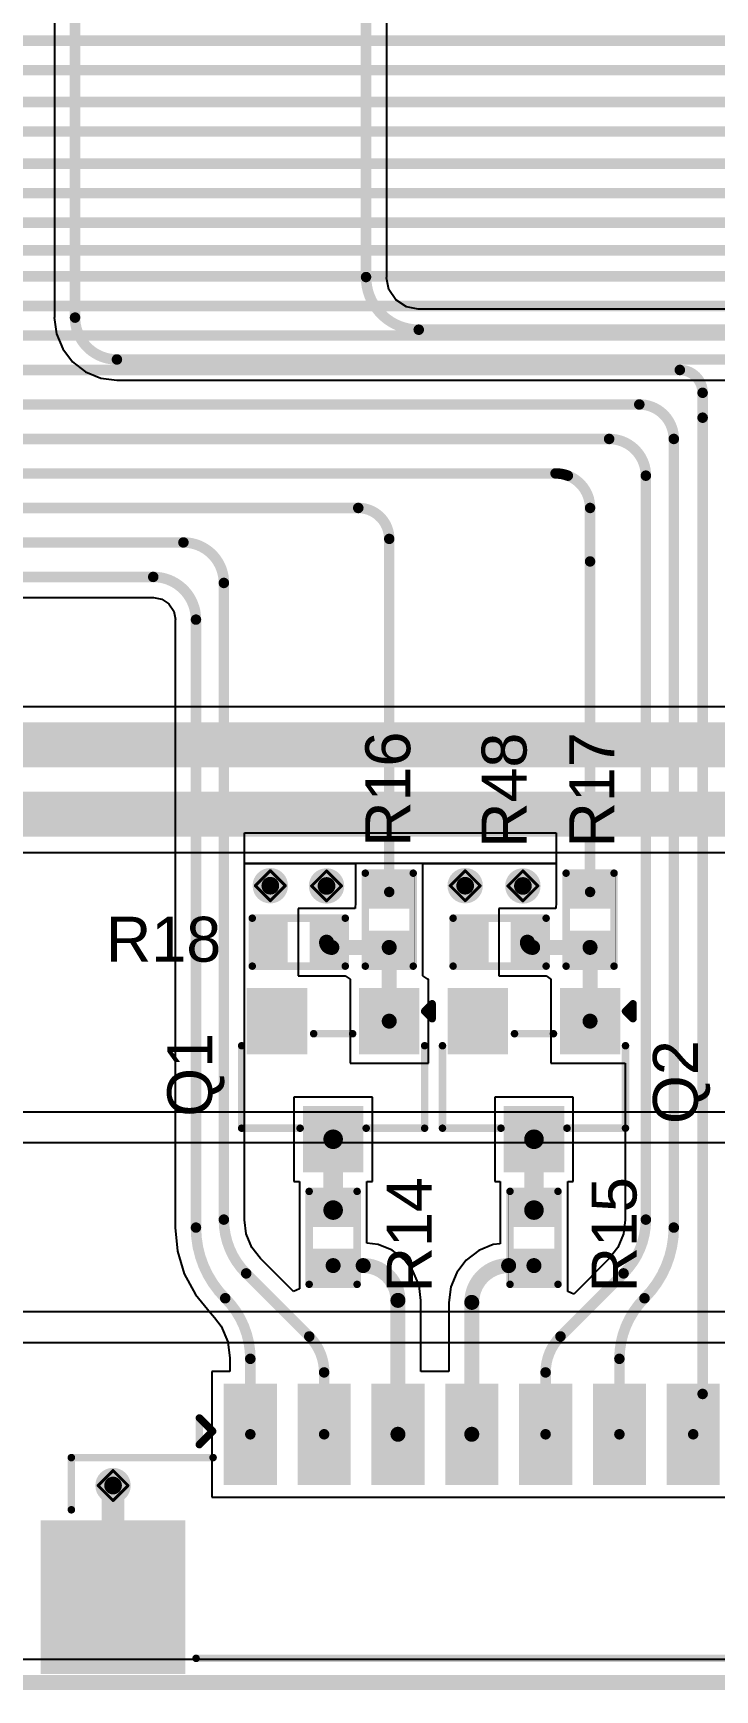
# Model space of a CAD drawing. Header units: inches. Extents: x -14 to 270, y -5 to 115.
# Drawn here: x 71.45 to 83, y -4.12 to 23.94 of the extents above; entities that cross this region are included whole.
import ezdxf

# ---------------------------------------------------------------- set-up
doc = ezdxf.new("R2010")
doc.units = ezdxf.units.IN
for name, color, linetype in [('Board Outline', 216, 'Continuous'), ('Bottom Layer', 5, 'Continuous'), ('Drill Drawing', 1, 'Continuous'), ('Top Layer', 1, 'Continuous'), ('Top Overlay', 2, 'Continuous'), ('Top Paste', 8, 'Continuous'), ('Top Solder', 216, 'Continuous'), ('Via Holes', 16, 'Continuous')]:
    doc.layers.add(name, color=color, linetype=linetype)
doc.styles.add('Arial', font='', dxfattribs={"height": 0.2})
doc.styles.get('Arial').set_extended_font_data('Arial')

# ---------------------------------------------------------------- blocks, each defined once
blk = doc.blocks.new('R___0402_14')
at = {"layer": 'Top Layer'}
for points in [[(-0.699, -0.318), (-0.699, 0.318), (-0.241, 0.318), (-0.241, -0.318)], [(0.241, -0.318), (0.241, 0.318), (0.699, 0.318), (0.699, -0.318)]]:
    blk.add_hatch(color=1, dxfattribs=at).paths.add_polyline_path(points)
at = {"layer": 'Top Paste'}
for points in [[(-0.699, -0.318), (-0.699, 0.318), (-0.241, 0.318), (-0.241, -0.318)], [(0.241, -0.318), (0.241, 0.318), (0.699, 0.318), (0.699, -0.318)]]:
    blk.add_hatch(color=8, dxfattribs=at).paths.add_polyline_path(points)
at = {"layer": 'Top Solder'}
for points in [[(-0.754, -0.373), (-0.754, 0.373), (-0.186, 0.373), (-0.186, -0.373)], [(0.186, -0.373), (0.186, 0.373), (0.754, 0.373), (0.754, -0.373)]]:
    blk.add_hatch(color=216, dxfattribs=at).paths.add_polyline_path(points)
at = {"layer": 'Top Overlay'}
for points, const_width in [([(-0.787, 0.406), (0.787, 0.406)], 0.127), ([(-0.787, -0.406), (-0.787, 0.406)], 0.127), ([(0.787, -0.406), (0.787, 0.406)], 0.127), ([(-0.787, -0.406), (0.787, -0.406)], 0.127), ([(-0.813, -0.432), (0.813, -0.432)], 0.00323)]:
    blk.add_lwpolyline(points, dxfattribs=dict(at, const_width=const_width))
for points, const_width in [([(-0.819, 0.406, 1), (-0.756, 0.406, 1)], 0.0635), ([(-0.819, 0.406, 1), (-0.756, 0.406, 1)], 0.0635), ([(0.756, 0.406, 1), (0.819, 0.406, 1)], 0.0635), ([(0.756, 0.406, 1), (0.819, 0.406, 1)], 0.0635), ([(-0.819, -0.406, 1), (-0.756, -0.406, 1)], 0.0635), ([(-0.819, -0.406, 1), (-0.756, -0.406, 1)], 0.0635), ([(-0.814, -0.432, 1), (-0.812, -0.432, 1)], 0.00161), ([(0.756, -0.406, 1), (0.819, -0.406, 1)], 0.0635), ([(0.756, -0.406, 1), (0.819, -0.406, 1)], 0.0635), ([(0.812, -0.432, 1), (0.814, -0.432, 1)], 0.00161)]:
    blk.add_lwpolyline(points, format="xyb", close=True, dxfattribs=dict(at, const_width=const_width))
blk = doc.blocks.new('R___0402_69')
at = {"layer": 'Top Layer'}
for points in [[(-0.699, -0.318), (-0.699, 0.318), (-0.241, 0.318), (-0.241, -0.318)], [(0.241, -0.318), (0.241, 0.318), (0.699, 0.318), (0.699, -0.318)]]:
    blk.add_hatch(color=1, dxfattribs=at).paths.add_polyline_path(points)
at = {"layer": 'Top Paste'}
for points in [[(-0.699, -0.318), (-0.699, 0.318), (-0.241, 0.318), (-0.241, -0.318)], [(0.241, -0.318), (0.241, 0.318), (0.699, 0.318), (0.699, -0.318)]]:
    blk.add_hatch(color=8, dxfattribs=at).paths.add_polyline_path(points)
at = {"layer": 'Top Solder'}
for points in [[(-0.754, -0.373), (-0.754, 0.373), (-0.186, 0.373), (-0.186, -0.373)], [(0.186, -0.373), (0.186, 0.373), (0.754, 0.373), (0.754, -0.373)]]:
    blk.add_hatch(color=216, dxfattribs=at).paths.add_polyline_path(points)
at = {"layer": 'Top Overlay'}
for points, const_width in [([(-0.787, 0.406), (0.787, 0.406)], 0.127), ([(-0.787, -0.406), (-0.787, 0.406)], 0.127), ([(0.787, -0.406), (0.787, 0.406)], 0.127), ([(-0.787, -0.406), (0.787, -0.406)], 0.127), ([(-0.813, -0.432), (0.813, -0.432)], 0.00323)]:
    blk.add_lwpolyline(points, dxfattribs=dict(at, const_width=const_width))
for points, const_width in [([(-0.819, 0.406, 1), (-0.756, 0.406, 1)], 0.0635), ([(-0.819, 0.406, 1), (-0.756, 0.406, 1)], 0.0635), ([(0.756, 0.406, 1), (0.819, 0.406, 1)], 0.0635), ([(0.756, 0.406, 1), (0.819, 0.406, 1)], 0.0635), ([(-0.819, -0.406, 1), (-0.756, -0.406, 1)], 0.0635), ([(-0.819, -0.406, 1), (-0.756, -0.406, 1)], 0.0635), ([(-0.814, -0.432, 1), (-0.812, -0.432, 1)], 0.00161), ([(0.756, -0.406, 1), (0.819, -0.406, 1)], 0.0635), ([(0.756, -0.406, 1), (0.819, -0.406, 1)], 0.0635), ([(0.812, -0.432, 1), (0.814, -0.432, 1)], 0.00161)]:
    blk.add_lwpolyline(points, format="xyb", close=True, dxfattribs=dict(at, const_width=const_width))
blk = doc.blocks.new('R___0402_70')
at = {"layer": 'Top Layer'}
for points in [[(-0.698, -0.318), (-0.698, 0.318), (-0.241, 0.318), (-0.241, -0.318)], [(0.241, -0.318), (0.241, 0.318), (0.699, 0.318), (0.699, -0.318)]]:
    blk.add_hatch(color=1, dxfattribs=at).paths.add_polyline_path(points)
at = {"layer": 'Top Paste'}
for points in [[(-0.698, -0.318), (-0.698, 0.318), (-0.241, 0.318), (-0.241, -0.318)], [(0.241, -0.318), (0.241, 0.318), (0.699, 0.318), (0.699, -0.318)]]:
    blk.add_hatch(color=8, dxfattribs=at).paths.add_polyline_path(points)
at = {"layer": 'Top Solder'}
for points in [[(-0.753, -0.373), (-0.753, 0.373), (-0.186, 0.373), (-0.186, -0.373)], [(0.186, -0.373), (0.186, 0.373), (0.754, 0.373), (0.754, -0.373)]]:
    blk.add_hatch(color=216, dxfattribs=at).paths.add_polyline_path(points)
at = {"layer": 'Top Overlay'}
for points, const_width in [([(0.787, 0.406), (-0.787, 0.406)], 0.127), ([(-0.787, 0.406), (-0.787, -0.406)], 0.127), ([(0.787, 0.406), (0.787, -0.406)], 0.127), ([(-0.787, -0.406), (0.787, -0.406)], 0.127), ([(-0.813, -0.432), (0.813, -0.432)], 0.00323)]:
    blk.add_lwpolyline(points, dxfattribs=dict(at, const_width=const_width))
for points, const_width in [([(-0.819, 0.406, 1), (-0.756, 0.406, 1)], 0.0635), ([(-0.819, 0.406, 1), (-0.756, 0.406, 1)], 0.0635), ([(0.756, 0.406, 1), (0.819, 0.406, 1)], 0.0635), ([(0.756, 0.406, 1), (0.819, 0.406, 1)], 0.0635), ([(-0.819, -0.406, 1), (-0.756, -0.406, 1)], 0.0635), ([(-0.819, -0.406, 1), (-0.756, -0.406, 1)], 0.0635), ([(-0.814, -0.432, 1), (-0.812, -0.432, 1)], 0.00161), ([(0.756, -0.406, 1), (0.819, -0.406, 1)], 0.0635), ([(0.756, -0.406, 1), (0.819, -0.406, 1)], 0.0635), ([(0.812, -0.432, 1), (0.814, -0.432, 1)], 0.00161)]:
    blk.add_lwpolyline(points, format="xyb", close=True, dxfattribs=dict(at, const_width=const_width))
blk = doc.blocks.new('R___0402_71')
at = {"layer": 'Top Layer'}
for points in [[(-0.699, -0.318), (-0.699, 0.318), (-0.241, 0.318), (-0.241, -0.318)], [(0.241, -0.318), (0.241, 0.318), (0.699, 0.318), (0.699, -0.318)]]:
    blk.add_hatch(color=1, dxfattribs=at).paths.add_polyline_path(points)
at = {"layer": 'Top Paste'}
for points in [[(-0.699, -0.318), (-0.699, 0.318), (-0.241, 0.318), (-0.241, -0.318)], [(0.241, -0.318), (0.241, 0.318), (0.699, 0.318), (0.699, -0.318)]]:
    blk.add_hatch(color=8, dxfattribs=at).paths.add_polyline_path(points)
at = {"layer": 'Top Solder'}
for points in [[(-0.754, -0.373), (-0.754, 0.373), (-0.186, 0.373), (-0.186, -0.373)], [(0.186, -0.373), (0.186, 0.373), (0.754, 0.373), (0.754, -0.373)]]:
    blk.add_hatch(color=216, dxfattribs=at).paths.add_polyline_path(points)
at = {"layer": 'Top Overlay'}
for points, const_width in [([(-0.787, 0.406), (0.787, 0.406)], 0.127), ([(-0.787, 0.406), (-0.787, -0.406)], 0.127), ([(0.787, 0.406), (0.787, -0.406)], 0.127), ([(0.787, -0.406), (-0.787, -0.406)], 0.127), ([(-0.813, -0.432), (0.813, -0.432)], 0.00323)]:
    blk.add_lwpolyline(points, dxfattribs=dict(at, const_width=const_width))
for points, const_width in [([(-0.819, 0.406, 1), (-0.756, 0.406, 1)], 0.0635), ([(-0.819, 0.406, 1), (-0.756, 0.406, 1)], 0.0635), ([(0.756, 0.406, 1), (0.819, 0.406, 1)], 0.0635), ([(0.756, 0.406, 1), (0.819, 0.406, 1)], 0.0635), ([(-0.819, -0.406, 1), (-0.756, -0.406, 1)], 0.0635), ([(-0.819, -0.406, 1), (-0.756, -0.406, 1)], 0.0635), ([(-0.814, -0.432, 1), (-0.812, -0.432, 1)], 0.00161), ([(0.756, -0.406, 1), (0.819, -0.406, 1)], 0.0635), ([(0.756, -0.406, 1), (0.819, -0.406, 1)], 0.0635), ([(0.812, -0.432, 1), (0.814, -0.432, 1)], 0.00161)]:
    blk.add_lwpolyline(points, format="xyb", close=True, dxfattribs=dict(at, const_width=const_width))
blk = doc.blocks.new('R___0402_72')
at = {"layer": 'Top Layer'}
for points in [[(-0.699, -0.318), (-0.699, 0.317), (-0.241, 0.317), (-0.241, -0.318)], [(0.241, -0.318), (0.241, 0.317), (0.699, 0.317), (0.699, -0.318)]]:
    blk.add_hatch(color=1, dxfattribs=at).paths.add_polyline_path(points)
at = {"layer": 'Top Paste'}
for points in [[(-0.699, -0.318), (-0.699, 0.317), (-0.241, 0.317), (-0.241, -0.318)], [(0.241, -0.318), (0.241, 0.317), (0.699, 0.317), (0.699, -0.318)]]:
    blk.add_hatch(color=8, dxfattribs=at).paths.add_polyline_path(points)
at = {"layer": 'Top Solder'}
for points in [[(-0.754, -0.373), (-0.754, 0.373), (-0.186, 0.373), (-0.186, -0.373)], [(0.186, -0.373), (0.186, 0.373), (0.754, 0.373), (0.754, -0.373)]]:
    blk.add_hatch(color=216, dxfattribs=at).paths.add_polyline_path(points)
at = {"layer": 'Top Overlay'}
for points, const_width in [([(0.787, 0.406), (-0.787, 0.406)], 0.127), ([(-0.787, -0.406), (-0.787, 0.406)], 0.127), ([(0.787, -0.406), (0.787, 0.406)], 0.127), ([(0.787, -0.406), (-0.787, -0.406)], 0.127), ([(0.813, -0.432), (-0.813, -0.432)], 0.00323)]:
    blk.add_lwpolyline(points, dxfattribs=dict(at, const_width=const_width))
for points, const_width in [([(-0.819, 0.406, 1), (-0.756, 0.406, 1)], 0.0635), ([(-0.819, 0.406, 1), (-0.756, 0.406, 1)], 0.0635), ([(0.756, 0.406, 1), (0.819, 0.406, 1)], 0.0635), ([(0.756, 0.406, 1), (0.819, 0.406, 1)], 0.0635), ([(-0.819, -0.406, 1), (-0.756, -0.406, 1)], 0.0635), ([(-0.819, -0.406, 1), (-0.756, -0.406, 1)], 0.0635), ([(-0.814, -0.432, 1), (-0.812, -0.432, 1)], 0.00161), ([(0.756, -0.406, 1), (0.819, -0.406, 1)], 0.0635), ([(0.756, -0.406, 1), (0.819, -0.406, 1)], 0.0635), ([(0.812, -0.432, 1), (0.814, -0.432, 1)], 0.00161)]:
    blk.add_lwpolyline(points, format="xyb", close=True, dxfattribs=dict(at, const_width=const_width))
blk = doc.blocks.new('R___0402_73')
at = {"layer": 'Top Layer'}
for points in [[(-0.699, -0.318), (-0.699, 0.317), (-0.241, 0.317), (-0.241, -0.318)], [(0.241, -0.318), (0.241, 0.317), (0.699, 0.317), (0.699, -0.318)]]:
    blk.add_hatch(color=1, dxfattribs=at).paths.add_polyline_path(points)
at = {"layer": 'Top Paste'}
for points in [[(-0.699, -0.318), (-0.699, 0.317), (-0.241, 0.317), (-0.241, -0.318)], [(0.241, -0.318), (0.241, 0.317), (0.699, 0.317), (0.699, -0.318)]]:
    blk.add_hatch(color=8, dxfattribs=at).paths.add_polyline_path(points)
at = {"layer": 'Top Solder'}
for points in [[(-0.754, -0.373), (-0.754, 0.373), (-0.186, 0.373), (-0.186, -0.373)], [(0.186, -0.373), (0.186, 0.373), (0.754, 0.373), (0.754, -0.373)]]:
    blk.add_hatch(color=216, dxfattribs=at).paths.add_polyline_path(points)
at = {"layer": 'Top Overlay'}
for points, const_width in [([(0.787, 0.406), (-0.787, 0.406)], 0.127), ([(-0.787, -0.406), (-0.787, 0.406)], 0.127), ([(0.787, -0.406), (0.787, 0.406)], 0.127), ([(0.787, -0.406), (-0.787, -0.406)], 0.127), ([(0.813, -0.432), (-0.813, -0.432)], 0.00323)]:
    blk.add_lwpolyline(points, dxfattribs=dict(at, const_width=const_width))
for points, const_width in [([(-0.819, 0.406, 1), (-0.756, 0.406, 1)], 0.0635), ([(-0.819, 0.406, 1), (-0.756, 0.406, 1)], 0.0635), ([(0.756, 0.406, 1), (0.819, 0.406, 1)], 0.0635), ([(0.756, 0.406, 1), (0.819, 0.406, 1)], 0.0635), ([(-0.819, -0.406, 1), (-0.756, -0.406, 1)], 0.0635), ([(-0.819, -0.406, 1), (-0.756, -0.406, 1)], 0.0635), ([(-0.814, -0.432, 1), (-0.812, -0.432, 1)], 0.00161), ([(0.756, -0.406, 1), (0.819, -0.406, 1)], 0.0635), ([(0.756, -0.406, 1), (0.819, -0.406, 1)], 0.0635), ([(0.812, -0.432, 1), (0.814, -0.432, 1)], 0.00161)]:
    blk.add_lwpolyline(points, format="xyb", close=True, dxfattribs=dict(at, const_width=const_width))
blk = doc.blocks.new('SOT_23_89')
at = {"layer": 'Top Layer'}
for points in [[(-0.41, 1.46), (0.41, 1.46), (0.41, 0.54), (-0.41, 0.54)], [(-1.36, -0.54), (-0.54, -0.54), (-0.54, -1.46), (-1.36, -1.46)], [(0.54, -0.54), (1.36, -0.54), (1.36, -1.46), (0.54, -1.46)]]:
    blk.add_hatch(color=1, dxfattribs=at).paths.add_polyline_path(points)
at = {"layer": 'Top Paste'}
for points in [[(-0.41, 1.46), (0.41, 1.46), (0.41, 0.54), (-0.41, 0.54)], [(-1.36, -0.54), (-0.54, -0.54), (-0.54, -1.46), (-1.36, -1.46)], [(0.54, -0.54), (1.36, -0.54), (1.36, -1.46), (0.54, -1.46)]]:
    blk.add_hatch(color=8, dxfattribs=at).paths.add_polyline_path(points)
at = {"layer": 'Top Solder'}
for points in [[(-0.512, 1.562), (0.512, 1.562), (0.512, 0.438), (-0.512, 0.438)], [(-1.462, -0.438), (-0.438, -0.438), (-0.438, -1.562), (-1.462, -1.562)], [(0.438, -0.438), (1.462, -0.438), (1.462, -1.562), (0.438, -1.562)]]:
    blk.add_hatch(color=216, dxfattribs=at).paths.add_polyline_path(points)
at = {"layer": 'Top Overlay', "const_width": 0.127}
for points in [[(-1.549, -0.584), (-1.549, 0.813)], [(-0.559, 0.813), (-1.549, 0.813)], [(1.549, 0.813), (0.559, 0.813)], [(1.549, 0.813), (1.549, -0.584)], [(0.33, -0.787), (-0.33, -0.787)], [(-1.549, -1.168), (-1.676, -1.041)], [(-1.676, -1.041), (-1.676, -1.295)], [(-1.549, -1.168), (-1.676, -1.295)]]:
    blk.add_lwpolyline(points, dxfattribs=at)
at = {"layer": 'Top Overlay', "const_width": 0.0635}
for points in [[(-1.581, 0.813, 1), (-1.518, 0.813, 1)], [(-1.581, 0.813, 1), (-1.518, 0.813, 1)], [(-0.591, 0.813, 1), (-0.527, 0.813, 1)], [(0.527, 0.813, 1), (0.591, 0.813, 1)], [(1.518, 0.813, 1), (1.581, 0.813, 1)], [(1.518, 0.813, 1), (1.581, 0.813, 1)], [(-1.581, -0.584, 1), (-1.518, -0.584, 1)], [(1.518, -0.584, 1), (1.581, -0.584, 1)], [(-0.362, -0.787, 1), (-0.298, -0.787, 1)], [(0.298, -0.787, 1), (0.362, -0.787, 1)], [(-1.708, -1.041, 1), (-1.645, -1.041, 1)], [(-1.708, -1.041, 1), (-1.645, -1.041, 1)], [(-1.581, -1.168, 1), (-1.518, -1.168, 1)], [(-1.581, -1.168, 1), (-1.518, -1.168, 1)], [(-1.708, -1.295, 1), (-1.645, -1.295, 1)], [(-1.708, -1.295, 1), (-1.645, -1.295, 1)]]:
    blk.add_lwpolyline(points, format="xyb", close=True, dxfattribs=at)
blk = doc.blocks.new('____23_90')
at = {"layer": 'Top Layer'}
for points in [[(-0.41, 1.46), (0.41, 1.46), (0.41, 0.54), (-0.41, 0.54)], [(-1.36, -0.54), (-0.54, -0.54), (-0.54, -1.46), (-1.36, -1.46)], [(0.54, -0.54), (1.36, -0.54), (1.36, -1.46), (0.54, -1.46)]]:
    blk.add_hatch(color=1, dxfattribs=at).paths.add_polyline_path(points)
at = {"layer": 'Top Paste'}
for points in [[(-0.41, 1.46), (0.41, 1.46), (0.41, 0.54), (-0.41, 0.54)], [(-1.36, -0.54), (-0.54, -0.54), (-0.54, -1.46), (-1.36, -1.46)], [(0.54, -0.54), (1.36, -0.54), (1.36, -1.46), (0.54, -1.46)]]:
    blk.add_hatch(color=8, dxfattribs=at).paths.add_polyline_path(points)
at = {"layer": 'Top Solder'}
for points in [[(-0.512, 1.562), (0.512, 1.562), (0.512, 0.438), (-0.512, 0.438)], [(-1.462, -0.438), (-0.438, -0.438), (-0.438, -1.562), (-1.462, -1.562)], [(0.438, -0.438), (1.462, -0.438), (1.462, -1.562), (0.438, -1.562)]]:
    blk.add_hatch(color=216, dxfattribs=at).paths.add_polyline_path(points)
at = {"layer": 'Top Overlay', "const_width": 0.127}
for points in [[(-0.559, 0.813), (-1.549, 0.813)], [(-1.549, -0.584), (-1.549, 0.813)], [(1.549, 0.813), (0.559, 0.813)], [(1.549, 0.813), (1.549, -0.584)], [(0.33, -0.787), (-0.33, -0.787)], [(-1.676, -1.041), (-1.676, -1.295)], [(-1.549, -1.168), (-1.676, -1.041)], [(-1.549, -1.168), (-1.676, -1.295)]]:
    blk.add_lwpolyline(points, dxfattribs=at)
at = {"layer": 'Top Overlay', "const_width": 0.0635}
for points in [[(-1.581, 0.813, 1), (-1.518, 0.813, 1)], [(-1.581, 0.813, 1), (-1.518, 0.813, 1)], [(-0.591, 0.813, 1), (-0.527, 0.813, 1)], [(0.527, 0.813, 1), (0.591, 0.813, 1)], [(1.518, 0.813, 1), (1.581, 0.813, 1)], [(1.518, 0.813, 1), (1.581, 0.813, 1)], [(-1.581, -0.584, 1), (-1.518, -0.584, 1)], [(1.518, -0.584, 1), (1.581, -0.584, 1)], [(-0.362, -0.787, 1), (-0.298, -0.787, 1)], [(0.298, -0.787, 1), (0.362, -0.787, 1)], [(-1.708, -1.041, 1), (-1.645, -1.041, 1)], [(-1.708, -1.041, 1), (-1.645, -1.041, 1)], [(-1.581, -1.168, 1), (-1.518, -1.168, 1)], [(-1.581, -1.168, 1), (-1.518, -1.168, 1)], [(-1.708, -1.295, 1), (-1.645, -1.295, 1)], [(-1.708, -1.295, 1), (-1.645, -1.295, 1)]]:
    blk.add_lwpolyline(points, format="xyb", close=True, dxfattribs=at)
blk = doc.blocks.new('HC_1_25_12PLT_97')
at = {"layer": 'Top Layer'}
for points in [[(-7.275, 2.19), (-6.475, 2.19), (-6.475, 0.57), (-7.275, 0.57)], [(-6.025, 2.19), (-5.225, 2.19), (-5.225, 0.57), (-6.025, 0.57)], [(-4.775, 2.19), (-3.975, 2.19), (-3.975, 0.57), (-4.775, 0.57)], [(-3.525, 2.19), (-2.725, 2.19), (-2.725, 0.57), (-3.525, 0.57)], [(-2.275, 2.19), (-1.475, 2.19), (-1.475, 0.57), (-2.275, 0.57)], [(-1.025, 2.19), (-0.225, 2.19), (-0.225, 0.57), (-1.025, 0.57)], [(0.225, 2.19), (1.025, 2.19), (1.025, 0.57), (0.225, 0.57)], [(1.475, 2.19), (2.275, 2.19), (2.275, 0.57), (1.475, 0.57)], [(2.725, 2.19), (3.525, 2.19), (3.525, 0.57), (2.725, 0.57)], [(3.975, 0.57), (3.975, 2.19), (4.775, 2.19), (4.775, 0.57)], [(5.225, 0.57), (5.225, 2.19), (6.025, 2.19), (6.025, 0.57)], [(6.475, 0.57), (6.475, 2.19), (7.275, 2.19), (7.275, 0.57)], [(-10.375, -0.13), (-8.025, -0.13), (-8.025, -2.63), (-10.375, -2.63)], [(8.025, -0.13), (10.375, -0.13), (10.375, -2.63), (8.025, -2.63)]]:
    blk.add_hatch(color=1, dxfattribs=at).paths.add_polyline_path(points)
at = {"layer": 'Top Paste'}
for points in [[(-7.275, 2.19), (-6.475, 2.19), (-6.475, 0.57), (-7.275, 0.57)], [(-6.025, 2.19), (-5.225, 2.19), (-5.225, 0.57), (-6.025, 0.57)], [(-4.775, 2.19), (-3.975, 2.19), (-3.975, 0.57), (-4.775, 0.57)], [(-3.525, 2.19), (-2.725, 2.19), (-2.725, 0.57), (-3.525, 0.57)], [(-2.275, 2.19), (-1.475, 2.19), (-1.475, 0.57), (-2.275, 0.57)], [(-1.025, 2.19), (-0.225, 2.19), (-0.225, 0.57), (-1.025, 0.57)], [(0.225, 2.19), (1.025, 2.19), (1.025, 0.57), (0.225, 0.57)], [(1.475, 2.19), (2.275, 2.19), (2.275, 0.57), (1.475, 0.57)], [(2.725, 2.19), (3.525, 2.19), (3.525, 0.57), (2.725, 0.57)], [(3.975, 0.57), (3.975, 2.19), (4.775, 2.19), (4.775, 0.57)], [(5.225, 0.57), (5.225, 2.19), (6.025, 2.19), (6.025, 0.57)], [(6.475, 0.57), (6.475, 2.19), (7.275, 2.19), (7.275, 0.57)], [(-10.375, -0.13), (-8.025, -0.13), (-8.025, -2.63), (-10.375, -2.63)], [(8.025, -0.13), (10.375, -0.13), (10.375, -2.63), (8.025, -2.63)]]:
    blk.add_hatch(color=8, dxfattribs=at).paths.add_polyline_path(points)
at = {"layer": 'Top Solder'}
for points in [[(-7.325, 2.24), (-6.425, 2.24), (-6.425, 0.52), (-7.325, 0.52)], [(-6.075, 2.24), (-5.175, 2.24), (-5.175, 0.52), (-6.075, 0.52)], [(-4.825, 2.24), (-3.925, 2.24), (-3.925, 0.52), (-4.825, 0.52)], [(-3.575, 2.24), (-2.675, 2.24), (-2.675, 0.52), (-3.575, 0.52)], [(-2.325, 2.24), (-1.425, 2.24), (-1.425, 0.52), (-2.325, 0.52)], [(-1.075, 2.24), (-0.175, 2.24), (-0.175, 0.52), (-1.075, 0.52)], [(0.175, 2.24), (1.075, 2.24), (1.075, 0.52), (0.175, 0.52)], [(1.425, 2.24), (2.325, 2.24), (2.325, 0.52), (1.425, 0.52)], [(2.675, 2.24), (3.575, 2.24), (3.575, 0.52), (2.675, 0.52)], [(3.925, 0.52), (3.925, 2.24), (4.825, 2.24), (4.825, 0.52)], [(5.175, 0.52), (5.175, 2.24), (6.075, 2.24), (6.075, 0.52)], [(6.425, 0.52), (6.425, 2.24), (7.325, 2.24), (7.325, 0.52)], [(-10.425, -0.08), (-7.975, -0.08), (-7.975, -2.68), (-10.425, -2.68)], [(7.975, -0.08), (10.425, -0.08), (10.425, -2.68), (7.975, -2.68)]]:
    blk.add_hatch(color=216, dxfattribs=at).paths.add_polyline_path(points)
at = {"layer": 'Top Overlay', "const_width": 0.127}
for points in [[(-7.739, 1.205), (-7.739, 1.657)], [(-7.739, 1.657), (-7.513, 1.431)], [(-7.739, 1.205), (-7.513, 1.431)], [(-9.906, 0.985), (-9.906, 0.101)], [(-9.906, 0.985), (-7.506, 0.985)], [(7.506, 0.985), (9.906, 0.985)], [(9.906, 0.101), (9.906, 0.985)], [(-7.794, -2.415), (7.794, -2.415)]]:
    blk.add_lwpolyline(points, dxfattribs=at)
at = {"layer": 'Top Overlay', "const_width": 0.0635}
for points in [[(-7.77, 1.657, 1), (-7.707, 1.657, 1)], [(-7.77, 1.657, 1), (-7.707, 1.657, 1)], [(-7.544, 1.431, 1), (-7.481, 1.431, 1)], [(-7.544, 1.431, 1), (-7.481, 1.431, 1)], [(-7.77, 1.205, 1), (-7.707, 1.205, 1)], [(-7.77, 1.205, 1), (-7.707, 1.205, 1)], [(-9.938, 0.985, 1), (-9.874, 0.985, 1)], [(-9.938, 0.985, 1), (-9.874, 0.985, 1)], [(-7.538, 0.985, 1), (-7.474, 0.985, 1)], [(7.474, 0.985, 1), (7.538, 0.985, 1)], [(9.874, 0.985, 1), (9.938, 0.985, 1)], [(9.874, 0.985, 1), (9.938, 0.985, 1)], [(-9.938, 0.101, 1), (-9.874, 0.101, 1)], [(9.874, 0.101, 1), (9.938, 0.101, 1)], [(-7.826, -2.415, 1), (-7.762, -2.415, 1)], [(7.762, -2.415, 1), (7.826, -2.415, 1)]]:
    blk.add_lwpolyline(points, format="xyb", close=True, dxfattribs=at)

msp = doc.modelspace()

# ---------------------------------------------------------------- hatches: boundary and pattern name
at = {"layer": 'Bottom Layer'}
h = msp.add_hatch(color=5, dxfattribs=at)
edge = h.paths.add_edge_path()
edge.add_arc((75.468, 9.502), 0.3, 0, 360)
h = msp.add_hatch(color=5, dxfattribs=at)
edge = h.paths.add_edge_path()
edge.add_arc((76.42, 9.498), 0.3, 0, 360)
h = msp.add_hatch(color=5, dxfattribs=at)
edge = h.paths.add_edge_path()
edge.add_arc((78.768, 9.502), 0.3, 0, 360)
h = msp.add_hatch(color=5, dxfattribs=at)
edge = h.paths.add_edge_path()
edge.add_arc((79.745, 9.498), 0.3, 0, 360)
h = msp.add_hatch(color=5, dxfattribs=at)
edge = h.paths.add_edge_path()
edge.add_arc((72.805, -0.657), 0.3, 0, 360)
at = {"layer": 'Top Layer'}
h = msp.add_hatch(color=1, dxfattribs=at)
edge = h.paths.add_edge_path()
edge.add_arc((75.468, 9.502), 0.3, 0, 360)
h = msp.add_hatch(color=1, dxfattribs=at)
edge = h.paths.add_edge_path()
edge.add_arc((76.42, 9.498), 0.3, 0, 360)
h = msp.add_hatch(color=1, dxfattribs=at)
edge = h.paths.add_edge_path()
edge.add_arc((78.768, 9.502), 0.3, 0, 360)
h = msp.add_hatch(color=1, dxfattribs=at)
edge = h.paths.add_edge_path()
edge.add_arc((79.745, 9.498), 0.3, 0, 360)
h = msp.add_hatch(color=1, dxfattribs=at)
edge = h.paths.add_edge_path()
edge.add_arc((72.805, -0.657), 0.3, 0, 360)
at = {"layer": 'Via Holes'}
h = msp.add_hatch(color=7, dxfattribs=at)
edge = h.paths.add_edge_path()
edge.add_arc((75.468, 9.502), 0.15, 0, 360)
h = msp.add_hatch(color=7, dxfattribs=at)
edge = h.paths.add_edge_path()
edge.add_arc((76.42, 9.498), 0.15, 0, 360)
h = msp.add_hatch(color=7, dxfattribs=at)
edge = h.paths.add_edge_path()
edge.add_arc((78.768, 9.502), 0.15, 0, 360)
h = msp.add_hatch(color=7, dxfattribs=at)
edge = h.paths.add_edge_path()
edge.add_arc((79.745, 9.498), 0.15, 0, 360)
h = msp.add_hatch(color=7, dxfattribs=at)
edge = h.paths.add_edge_path()
edge.add_arc((72.805, -0.657), 0.15, 0, 360)

# ---------------------------------------------------------------- linework, layer by layer
at = {"layer": 'Board Outline', "const_width": 0.254}
msp.add_lwpolyline([(-1.034, -3.991), (134.016, -3.991)], dxfattribs=at)
at = {"layer": 'Bottom Layer'}
for p, q in [((77.439, 19.811), (77.439, 41.222)), ((71.812, 33.964), (71.812, 19.124)), ((77.436, 19.8), (77.439, 19.811)), ((77.476, 19.602), (77.436, 19.8)), ((77.594, 19.424), (77.476, 19.602)), ((77.772, 19.305), (77.594, 19.424)), ((71.812, 19.124), (71.809, 19.124)), ((71.809, 19.124), (71.846, 18.849)), ((77.97, 19.266), (77.772, 19.305)), ((77.982, 19.268), (77.97, 19.266)), ((89.742, 19.268), (77.982, 19.268)), ((71.846, 18.849), (71.952, 18.593)), ((71.952, 18.593), (72.12, 18.374)), ((72.12, 18.374), (72.34, 18.205)), ((72.34, 18.205), (72.596, 18.099)), ((72.596, 18.099), (72.87, 18.063)), ((72.87, 18.063), (72.87, 18.065)), ((72.87, 18.065), (89.744, 18.065)), ((85.69, 12.533), (42.732, 12.533)), ((44.936, 10.067), (84.241, 10.067)), ((86.221, 5.668), (67.449, 5.668)), ((67.449, 5.151), (87.041, 5.151)), ((87.007, 2.286), (67.411, 2.286)), ((67.411, 1.768), (87.076, 1.768)), ((134.016, -3.602), (-1.034, -3.602))]:
    msp.add_line(p, q, dxfattribs=at)
for points, const_width in [([(77.089, 19.811), (77.089, 41.656)], 0.178), ([(72.161, 19.124), (72.161, 33.964)], 0.178), ([(77.982, 18.919), (89.742, 18.919)], 0.178), ([(72.87, 18.415), (89.744, 18.415)], 0.178), ([(42.732, 11.886), (85.69, 11.886)], 0.762), ([(44.999, 10.714), (84.888, 10.714)], 0.762)]:
    msp.add_lwpolyline(points, dxfattribs=dict(at, const_width=const_width))
at = {"layer": 'Bottom Layer', "const_width": 0.0889}
for points in [[(77.045, 19.811, 1), (77.133, 19.811, 1)], [(77.045, 19.811, 1), (77.133, 19.811, 1)], [(72.117, 19.124, 1), (72.206, 19.124, 1)], [(72.117, 19.124, 1), (72.206, 19.124, 1)], [(77.937, 18.919, 1), (78.026, 18.919, 1)], [(77.937, 18.919, 1), (78.026, 18.919, 1)], [(72.826, 18.415, 1), (72.915, 18.415, 1)], [(72.826, 18.415, 1), (72.915, 18.415, 1)]]:
    msp.add_lwpolyline(points, format="xyb", close=True, dxfattribs=at)
at = {"layer": 'Bottom Layer', "const_width": 0.178}
for points in [[(77.982, 18.919, -0.414214), (77.089, 19.811)], [(72.87, 18.415, -0.414214), (72.161, 19.124)]]:
    msp.add_lwpolyline(points, format="xyb", dxfattribs=at)
at = {"layer": 'Drill Drawing', "const_width": 0.0508}
for points in [[(75.214, 9.502), (75.468, 9.756)], [(75.468, 9.756), (75.722, 9.502)], [(76.166, 9.498), (76.42, 9.752)], [(76.42, 9.752), (76.674, 9.498)], [(78.514, 9.502), (78.768, 9.756)], [(78.768, 9.756), (79.022, 9.502)], [(79.491, 9.498), (79.745, 9.752)], [(79.745, 9.752), (79.999, 9.498)], [(75.214, 9.502), (75.468, 9.248)], [(75.468, 9.248), (75.722, 9.502)], [(76.166, 9.498), (76.42, 9.244)], [(76.42, 9.244), (76.674, 9.498)], [(78.514, 9.502), (78.768, 9.248)], [(78.768, 9.248), (79.022, 9.502)], [(79.491, 9.498), (79.745, 9.244)], [(79.745, 9.244), (79.999, 9.498)], [(72.551, -0.657), (72.805, -0.403)], [(72.805, -0.403), (73.059, -0.657)], [(72.551, -0.657), (72.805, -0.911)], [(72.805, -0.911), (73.059, -0.657)]]:
    msp.add_lwpolyline(points, dxfattribs=at)
at = {"layer": 'Drill Drawing', "const_width": 0.0254}
for points in [[(75.456, 9.756, 1), (75.481, 9.756, 1)], [(75.456, 9.756, 1), (75.481, 9.756, 1)], [(76.408, 9.752, 1), (76.433, 9.752, 1)], [(76.408, 9.752, 1), (76.433, 9.752, 1)], [(78.755, 9.756, 1), (78.78, 9.756, 1)], [(78.755, 9.756, 1), (78.78, 9.756, 1)], [(79.732, 9.752, 1), (79.758, 9.752, 1)], [(79.732, 9.752, 1), (79.758, 9.752, 1)], [(75.202, 9.502, 1), (75.227, 9.502, 1)], [(75.202, 9.502, 1), (75.227, 9.502, 1)], [(75.456, 9.248, 1), (75.481, 9.248, 1)], [(75.456, 9.248, 1), (75.481, 9.248, 1)], [(75.71, 9.502, 1), (75.735, 9.502, 1)], [(75.71, 9.502, 1), (75.735, 9.502, 1)], [(76.154, 9.498, 1), (76.179, 9.498, 1)], [(76.154, 9.498, 1), (76.179, 9.498, 1)], [(76.408, 9.244, 1), (76.433, 9.244, 1)], [(76.408, 9.244, 1), (76.433, 9.244, 1)], [(76.662, 9.498, 1), (76.687, 9.498, 1)], [(76.662, 9.498, 1), (76.687, 9.498, 1)], [(78.501, 9.502, 1), (78.526, 9.502, 1)], [(78.501, 9.502, 1), (78.526, 9.502, 1)], [(78.755, 9.248, 1), (78.78, 9.248, 1)], [(78.755, 9.248, 1), (78.78, 9.248, 1)], [(79.009, 9.502, 1), (79.034, 9.502, 1)], [(79.009, 9.502, 1), (79.034, 9.502, 1)], [(79.478, 9.498, 1), (79.504, 9.498, 1)], [(79.478, 9.498, 1), (79.504, 9.498, 1)], [(79.732, 9.244, 1), (79.758, 9.244, 1)], [(79.732, 9.244, 1), (79.758, 9.244, 1)], [(79.986, 9.498, 1), (80.012, 9.498, 1)], [(79.986, 9.498, 1), (80.012, 9.498, 1)], [(72.792, -0.403, 1), (72.817, -0.403, 1)], [(72.792, -0.403, 1), (72.817, -0.403, 1)], [(72.538, -0.657, 1), (72.563, -0.657, 1)], [(72.538, -0.657, 1), (72.563, -0.657, 1)], [(73.046, -0.657, 1), (73.071, -0.657, 1)], [(73.046, -0.657, 1), (73.071, -0.657, 1)], [(72.792, -0.911, 1), (72.817, -0.911, 1)], [(72.792, -0.911, 1), (72.817, -0.911, 1)]]:
    msp.add_lwpolyline(points, format="xyb", close=True, dxfattribs=at)
at = {"layer": 'Top Layer'}
for p, q in [((70.235, 14.382), (73.486, 14.382)), ((73.486, 14.382), (73.489, 14.383)), ((73.489, 14.383), (73.629, 14.355)), ((73.629, 14.355), (73.751, 14.274)), ((73.751, 14.274), (73.832, 14.152)), ((73.832, 14.152), (73.86, 14.012)), ((73.86, 14.012), (73.859, 14.009)), ((73.859, 14.009), (73.859, 3.712)), ((75.031, 9.879), (75.031, 10.397)), ((75.031, 10.397), (80.311, 10.397)), ((80.311, 10.397), (80.311, 9.879)), ((80.311, 9.879), (75.031, 9.879)), ((75.031, 3.847), (75.031, 9.879)), ((75.031, 9.879), (76.91, 9.879)), ((76.91, 9.879), (76.91, 9.215)), ((78.053, 8.914), (78.053, 9.879)), ((78.053, 9.879), (80.21, 9.879)), ((80.21, 9.879), (80.311, 9.879)), ((80.311, 9.879), (80.311, 9.215)), ((76.903, 9.117), (75.938, 9.117)), ((75.938, 9.117), (75.938, 7.974)), ((76.91, 9.215), (76.903, 9.117)), ((80.304, 9.117), (79.339, 9.117)), ((79.339, 9.117), (79.339, 7.974)), ((80.311, 9.215), (80.304, 9.117)), ((78.053, 7.974), (78.053, 8.914)), ((75.938, 7.974), (76.738, 7.974)), ((76.738, 7.974), (76.818, 7.922)), ((76.818, 7.922), (76.818, 6.494)), ((78.134, 7.922), (78.053, 7.974)), ((78.146, 7.922), (78.134, 7.922)), ((78.146, 6.494), (78.146, 7.922)), ((79.339, 7.974), (80.139, 7.974)), ((80.139, 7.974), (80.219, 7.922)), ((80.219, 7.922), (80.219, 6.494)), ((76.818, 6.494), (78.146, 6.494)), ((80.219, 6.494), (81.478, 6.494)), ((81.478, 6.494), (81.478, 3.847)), ((77.196, 5.922), (75.868, 5.922)), ((75.868, 5.922), (75.868, 4.494)), ((77.196, 4.494), (77.196, 5.922)), ((80.597, 5.922), (79.269, 5.922)), ((79.269, 5.922), (79.269, 4.494)), ((80.597, 4.494), (80.597, 5.922)), ((75.868, 4.494), (75.96, 4.491)), ((75.96, 4.491), (75.96, 3.526)), ((77.103, 4.491), (77.196, 4.494)), ((77.103, 3.449), (77.103, 4.491)), ((79.269, 4.494), (79.361, 4.491)), ((79.361, 4.491), (79.361, 3.439)), ((80.504, 4.491), (80.597, 4.494)), ((80.504, 3.526), (80.504, 4.491)), ((73.859, 3.712), (73.856, 3.712)), ((73.856, 3.712), (73.896, 3.313)), ((75.03, 3.841), (75.031, 3.847)), ((75.061, 3.604), (75.03, 3.841)), ((81.479, 3.841), (81.448, 3.604)), ((81.478, 3.847), (81.479, 3.841)), ((75.155, 3.377), (75.061, 3.604)), ((75.301, 3.187), (75.155, 3.377)), ((75.96, 3.526), (75.96, 2.673)), ((77.293, 3.424), (77.103, 3.449)), ((77.53, 3.327), (77.293, 3.424)), ((79.241, 3.424), (78.997, 3.322)), ((79.361, 3.439), (79.241, 3.424)), ((80.504, 2.629), (80.504, 3.526)), ((81.354, 3.377), (81.208, 3.187)), ((81.448, 3.604), (81.354, 3.377)), ((73.896, 3.313), (74.012, 2.929)), ((75.306, 3.184), (75.301, 3.187)), ((75.859, 2.631), (75.306, 3.184)), ((77.732, 3.171), (77.53, 3.327)), ((77.888, 2.968), (77.732, 3.171)), ((78.787, 3.161), (78.626, 2.952)), ((78.997, 3.322), (78.787, 3.161)), ((81.203, 3.184), (80.606, 2.586)), ((81.208, 3.187), (81.203, 3.184)), ((74.012, 2.929), (74.201, 2.576)), ((77.986, 2.732), (77.888, 2.968)), ((78.626, 2.952), (78.525, 2.707)), ((74.201, 2.576), (74.455, 2.266)), ((75.96, 2.673), (75.859, 2.631)), ((78.019, 2.479), (77.986, 2.732)), ((78.525, 2.707), (78.49, 2.445)), ((80.606, 2.586), (80.504, 2.629)), ((74.455, 2.266), (74.455, 2.266)), ((74.455, 2.266), (74.521, 2.191)), ((78.018, 1.275), (78.018, 2.479)), ((78.018, 2.479), (78.019, 2.479)), ((78.49, 2.445), (78.491, 2.445)), ((78.491, 2.445), (78.491, 1.275)), ((74.521, 2.191), (74.636, 2.041)), ((74.636, 2.041), (74.746, 1.775)), ((74.746, 1.775), (74.782, 1.5)), ((74.782, 1.5), (74.78, 1.489)), ((74.78, 1.489), (74.78, 1.275)), ((74.78, 1.275), (74.476, 1.275)), ((74.476, 1.275), (74.476, -0.853)), ((78.491, 1.275), (78.018, 1.275)), ((74.476, -0.853), (83.284, -0.853)), ((134.016, -3.602), (46.751, -3.602))]:
    msp.add_line(p, q, dxfattribs=at)
for points, const_width in [([(61.532, 23.814), (84.85, 23.814)], 0.178), ([(61.739, 23.314), (86.108, 23.314)], 0.178), ([(61.962, 22.776), (87.338, 22.776)], 0.178), ([(62.169, 22.276), (88.632, 22.276)], 0.178), ([(62.333, 21.732), (89.333, 21.732)], 0.178), ([(62.54, 21.232), (89.96, 21.232)], 0.178), ([(62.748, 20.731), (90.55, 20.731)], 0.178), ([(62.942, 20.262), (91.4, 20.262)], 0.178), ([(63.129, 19.822), (91.984, 19.822)], 0.178), ([(63.337, 19.322), (92.667, 19.322)], 0.178), ([(63.544, 18.821), (93.228, 18.821)], 0.178), ([(64.592, 18.237), (82.402, 18.237)], 0.178), ([(65.126, 17.653), (81.716, 17.653)], 0.178), ([(82.789, 17.851), (82.789, 17.851)], 0.178), ([(82.789, 17.429), (82.789, 17.851)], 0.178), ([(82.789, 17.429), (82.789, 0.894)], 0.178), ([(64.592, 17.069), (81.205, 17.069)], 0.178), ([(82.3, 17.069), (82.3, 3.712)], 0.178), ([(65.126, 16.485), (80.299, 16.485)], 0.178), ([(81.828, 3.847), (81.828, 16.447)], 0.178), ([(64.592, 15.9), (76.957, 15.9)], 0.178), ([(80.883, 14.994), (80.883, 15.9)], 0.178), ([(77.482, 9.396), (77.482, 15.376)], 0.178), ([(65.126, 15.316), (73.996, 15.316)], 0.178), ([(80.883, 14.994), (80.883, 9.396)], 0.178), ([(64.592, 14.732), (73.486, 14.732)], 0.178), ([(73.486, 14.732), (73.486, 14.732)], 0.178), ([(74.682, 3.847), (74.682, 14.63)], 0.178), ([(74.209, 3.712), (74.209, 14.009)], 0.178), ([(76.509, 8.457), (77.482, 8.457)], 0.254), ([(77.482, 7.208), (77.482, 8.457)], 0.254), ([(79.91, 8.457), (80.883, 8.457)], 0.254), ([(80.883, 7.208), (80.883, 8.457)], 0.254), ([(76.532, 4.008), (76.532, 5.208)], 0.33), ([(79.933, 4.008), (79.933, 5.208)], 0.33), ([(76.532, 3.068), (77.04, 3.068)], 0.254), ([(79.503, 3.068), (79.933, 3.068)], 0.254), ([(75.059, 2.936), (76.128, 1.868)], 0.178), ([(80.382, 1.868), (81.45, 2.936)], 0.178), ([(77.63, 0.211), (77.63, 2.479)], 0.254), ([(78.88, 0.211), (78.88, 2.445)], 0.254), ([(75.13, 0.211), (75.13, 1.489)], 0.178), ([(81.38, 0.211), (81.38, 1.489)], 0.178), ([(76.38, 0.211), (76.38, 1.259)], 0.178), ([(80.13, 0.211), (80.13, 1.259)], 0.178), ([(82.63, 0.211), (82.789, 0.894)], 0.178), ([(72.805, -2.549), (72.805, -0.657)], 0.381)]:
    msp.add_lwpolyline(points, dxfattribs=dict(at, const_width=const_width))
for points, const_width in [([(82.358, 18.237, 1), (82.447, 18.237, 1)], 0.0889), ([(82.358, 18.237, 1), (82.447, 18.237, 1)], 0.0889), ([(81.672, 17.653, 1), (81.761, 17.653, 1)], 0.0889), ([(81.672, 17.653, 1), (81.761, 17.653, 1)], 0.0889), ([(82.744, 17.851, 1), (82.833, 17.851, 1)], 0.0889), ([(82.744, 17.851, 1), (82.833, 17.851, 1)], 0.0889), ([(82.744, 17.851, 1), (82.833, 17.851, 1)], 0.0889), ([(82.744, 17.851, 1), (82.833, 17.851, 1)], 0.0889), ([(82.744, 17.429, 1), (82.833, 17.429, 1)], 0.0889), ([(82.744, 17.429, 1), (82.833, 17.429, 1)], 0.0889), ([(81.161, 17.069, 1), (81.25, 17.069, 1)], 0.0889), ([(81.161, 17.069, 1), (81.25, 17.069, 1)], 0.0889), ([(82.256, 17.069, 1), (82.345, 17.069, 1)], 0.0889), ([(82.256, 17.069, 1), (82.345, 17.069, 1)], 0.0889), ([(80.254, 16.485, 1), (80.343, 16.485, 1)], 0.0889), ([(80.254, 16.485, 1), (80.343, 16.485, 1)], 0.0889), ([(80.462, 16.447, 1), (80.551, 16.447, 1)], 0.0889), ([(80.462, 16.447, 1), (80.551, 16.447, 1)], 0.0889), ([(81.783, 16.447, 1), (81.872, 16.447, 1)], 0.0889), ([(81.783, 16.447, 1), (81.872, 16.447, 1)], 0.0889), ([(76.913, 15.9, 1), (77.002, 15.9, 1)], 0.0889), ([(76.913, 15.9, 1), (77.002, 15.9, 1)], 0.0889), ([(80.839, 15.9, 1), (80.927, 15.9, 1)], 0.0889), ([(80.839, 15.9, 1), (80.927, 15.9, 1)], 0.0889), ([(77.438, 15.376, 1), (77.526, 15.376, 1)], 0.0889), ([(77.438, 15.376, 1), (77.526, 15.376, 1)], 0.0889), ([(73.952, 15.316, 1), (74.041, 15.316, 1)], 0.0889), ([(73.952, 15.316, 1), (74.041, 15.316, 1)], 0.0889), ([(80.839, 14.994, 1), (80.927, 14.994, 1)], 0.0889), ([(80.839, 14.994, 1), (80.927, 14.994, 1)], 0.0889), ([(73.441, 14.732, 1), (73.53, 14.732, 1)], 0.0889), ([(73.441, 14.732, 1), (73.53, 14.732, 1)], 0.0889), ([(73.441, 14.732, 1), (73.53, 14.732, 1)], 0.0889), ([(73.441, 14.732, 1), (73.53, 14.732, 1)], 0.0889), ([(74.637, 14.63, 1), (74.726, 14.63, 1)], 0.0889), ([(74.637, 14.63, 1), (74.726, 14.63, 1)], 0.0889), ([(74.165, 14.009, 1), (74.253, 14.009, 1)], 0.0889), ([(74.165, 14.009, 1), (74.253, 14.009, 1)], 0.0889), ([(77.438, 9.396, 1), (77.526, 9.396, 1)], 0.0889), ([(80.839, 9.396, 1), (80.927, 9.396, 1)], 0.0889), ([(76.357, 8.546, 1), (76.484, 8.546, 1)], 0.127), ([(76.446, 8.457, 1), (76.573, 8.457, 1)], 0.127), ([(76.446, 8.457, 1), (76.573, 8.457, 1)], 0.127), ([(77.418, 8.457, 1), (77.545, 8.457, 1)], 0.127), ([(77.418, 8.457, 1), (77.545, 8.457, 1)], 0.127), ([(79.758, 8.546, 1), (79.885, 8.546, 1)], 0.127), ([(79.847, 8.457, 1), (79.974, 8.457, 1)], 0.127), ([(79.847, 8.457, 1), (79.974, 8.457, 1)], 0.127), ([(80.819, 8.457, 1), (80.946, 8.457, 1)], 0.127), ([(80.819, 8.457, 1), (80.946, 8.457, 1)], 0.127), ([(77.418, 7.208, 1), (77.545, 7.208, 1)], 0.127), ([(80.819, 7.208, 1), (80.946, 7.208, 1)], 0.127), ([(76.449, 5.208, 1), (76.615, 5.208, 1)], 0.165), ([(79.85, 5.208, 1), (80.016, 5.208, 1)], 0.165), ([(74.637, 3.847, 1), (74.726, 3.847, 1)], 0.0889), ([(74.637, 3.847, 1), (74.726, 3.847, 1)], 0.0889), ([(76.449, 4.008, 1), (76.615, 4.008, 1)], 0.165), ([(79.85, 4.008, 1), (80.016, 4.008, 1)], 0.165), ([(81.783, 3.847, 1), (81.872, 3.847, 1)], 0.0889), ([(81.783, 3.847, 1), (81.872, 3.847, 1)], 0.0889), ([(74.165, 3.712, 1), (74.253, 3.712, 1)], 0.0889), ([(74.165, 3.712, 1), (74.253, 3.712, 1)], 0.0889), ([(82.256, 3.712, 1), (82.345, 3.712, 1)], 0.0889), ([(82.256, 3.712, 1), (82.345, 3.712, 1)], 0.0889), ([(76.468, 3.068, 1), (76.595, 3.068, 1)], 0.127), ([(76.977, 3.068, 1), (77.104, 3.068, 1)], 0.127), ([(76.977, 3.068, 1), (77.104, 3.068, 1)], 0.127), ([(79.44, 3.068, 1), (79.567, 3.068, 1)], 0.127), ([(79.44, 3.068, 1), (79.567, 3.068, 1)], 0.127), ([(79.869, 3.068, 1), (79.996, 3.068, 1)], 0.127), ([(75.015, 2.936, 1), (75.104, 2.936, 1)], 0.0889), ([(75.015, 2.936, 1), (75.104, 2.936, 1)], 0.0889), ([(81.406, 2.936, 1), (81.495, 2.936, 1)], 0.0889), ([(81.406, 2.936, 1), (81.495, 2.936, 1)], 0.0889), ([(74.66, 2.515, 1), (74.749, 2.515, 1)], 0.0889), ([(74.66, 2.515, 1), (74.749, 2.515, 1)], 0.0889), ([(77.566, 2.479, 1), (77.693, 2.479, 1)], 0.127), ([(77.566, 2.479, 1), (77.693, 2.479, 1)], 0.127), ([(78.816, 2.445, 1), (78.943, 2.445, 1)], 0.127), ([(78.816, 2.445, 1), (78.943, 2.445, 1)], 0.127), ([(81.76, 2.515, 1), (81.849, 2.515, 1)], 0.0889), ([(81.76, 2.515, 1), (81.849, 2.515, 1)], 0.0889), ([(76.083, 1.868, 1), (76.172, 1.868, 1)], 0.0889), ([(76.083, 1.868, 1), (76.172, 1.868, 1)], 0.0889), ([(80.337, 1.868, 1), (80.426, 1.868, 1)], 0.0889), ([(80.337, 1.868, 1), (80.426, 1.868, 1)], 0.0889), ([(75.085, 1.489, 1), (75.174, 1.489, 1)], 0.0889), ([(75.085, 1.489, 1), (75.174, 1.489, 1)], 0.0889), ([(81.335, 1.489, 1), (81.424, 1.489, 1)], 0.0889), ([(81.335, 1.489, 1), (81.424, 1.489, 1)], 0.0889), ([(76.335, 1.259, 1), (76.424, 1.259, 1)], 0.0889), ([(76.335, 1.259, 1), (76.424, 1.259, 1)], 0.0889), ([(80.085, 1.259, 1), (80.174, 1.259, 1)], 0.0889), ([(80.085, 1.259, 1), (80.174, 1.259, 1)], 0.0889), ([(82.744, 0.894, 1), (82.833, 0.894, 1)], 0.0889), ([(82.744, 0.894, 1), (82.833, 0.894, 1)], 0.0889), ([(75.085, 0.211, 1), (75.174, 0.211, 1)], 0.0889), ([(76.335, 0.211, 1), (76.424, 0.211, 1)], 0.0889), ([(77.566, 0.211, 1), (77.693, 0.211, 1)], 0.127), ([(78.816, 0.211, 1), (78.943, 0.211, 1)], 0.127), ([(80.085, 0.211, 1), (80.174, 0.211, 1)], 0.0889), ([(81.335, 0.211, 1), (81.424, 0.211, 1)], 0.0889), ([(82.585, 0.211, 1), (82.674, 0.211, 1)], 0.0889), ([(72.662, -0.61, 1), (72.853, -0.61, 1)], 0.191), ([(72.709, -0.657, 1), (72.9, -0.657, 1)], 0.191), ([(72.709, -0.657, 1), (72.9, -0.657, 1)], 0.191), ([(72.709, -2.549, 1), (72.9, -2.549, 1)], 0.191)]:
    msp.add_lwpolyline(points, format="xyb", close=True, dxfattribs=dict(at, const_width=const_width))
for points, const_width in [([(82.402, 18.237, -0.414212), (82.789, 17.851)], 0.178), ([(81.716, 17.653, -0.414214), (82.3, 17.069)], 0.178), ([(81.205, 17.069, -0.414214), (81.828, 16.447)], 0.178), ([(80.299, 16.485, -0.090995), (80.506, 16.447)], 0.178), ([(80.506, 16.447, -0.311478), (80.883, 15.9)], 0.178), ([(76.957, 15.9, -0.414214), (77.482, 15.376)], 0.178), ([(73.996, 15.316, -0.414214), (74.682, 14.63)], 0.178), ([(73.486, 14.732, -0.414215), (74.209, 14.009)], 0.178), ([(76.509, 8.457, -0.414214), (76.42, 8.546)], 0.254), ([(79.91, 8.457, -0.414214), (79.821, 8.546)], 0.254), ([(75.059, 2.936, -0.198912), (74.682, 3.847)], 0.178), ([(81.828, 3.847, -0.198912), (81.45, 2.936)], 0.178), ([(74.705, 2.515, -0.198912), (74.209, 3.712)], 0.178), ([(82.3, 3.712, -0.198912), (81.805, 2.515)], 0.178), ([(77.04, 3.068, -0.414214), (77.63, 2.479)], 0.254), ([(78.88, 2.445, -0.414214), (79.503, 3.068)], 0.254), ([(74.705, 2.515, -0.198912), (75.13, 1.489)], 0.178), ([(81.38, 1.489, -0.198912), (81.805, 2.515)], 0.178), ([(76.128, 1.868, -0.198912), (76.38, 1.259)], 0.178), ([(80.13, 1.259, -0.198912), (80.382, 1.868)], 0.178), ([(72.758, -0.61, -0.414214), (72.805, -0.657)], 0.381)]:
    msp.add_lwpolyline(points, format="xyb", dxfattribs=dict(at, const_width=const_width))

# ---------------------------------------------------------------- block references
for name, p, rotation in [('R___0402_71', (77.482, 8.927), 90), ('R___0402_70', (80.883, 8.927), 90), ('____23_90', (76.532, 6.208), 180), ('SOT_23_89', (79.933, 6.208), 180), ('R___0402_73', (76.532, 3.538), 270), ('R___0402_72', (79.933, 3.538), 270)]:
    msp.add_blockref(name, p, dxfattribs=dict(rotation=rotation))
for name, p in [('R___0402_69', (75.95, 8.546)), ('R___0402_14', (79.351, 8.546)), ('HC_1_25_12PLT_97', (82.005, -1.169))]:
    msp.add_blockref(name, p)

# ---------------------------------------------------------------- texts
at = {"layer": 'Top Overlay', "style": 'Arial'}
for s, p in [('R16', (77.838, 10.16)), ('R48', (79.808, 10.142)), ('R17', (81.292, 10.148)), ('Q1', (74.485, 5.588)), ('Q2', (82.709, 5.465)), ('R14', (78.202, 2.614)), ('R15', (81.67, 2.614))]:
    msp.add_text(s, height=0.762, rotation=90, dxfattribs=at).set_placement(p)
msp.add_text('R18', height=0.762, dxfattribs=at).set_placement((72.684, 8.215))

doc.saveas('drawing.dxf')
